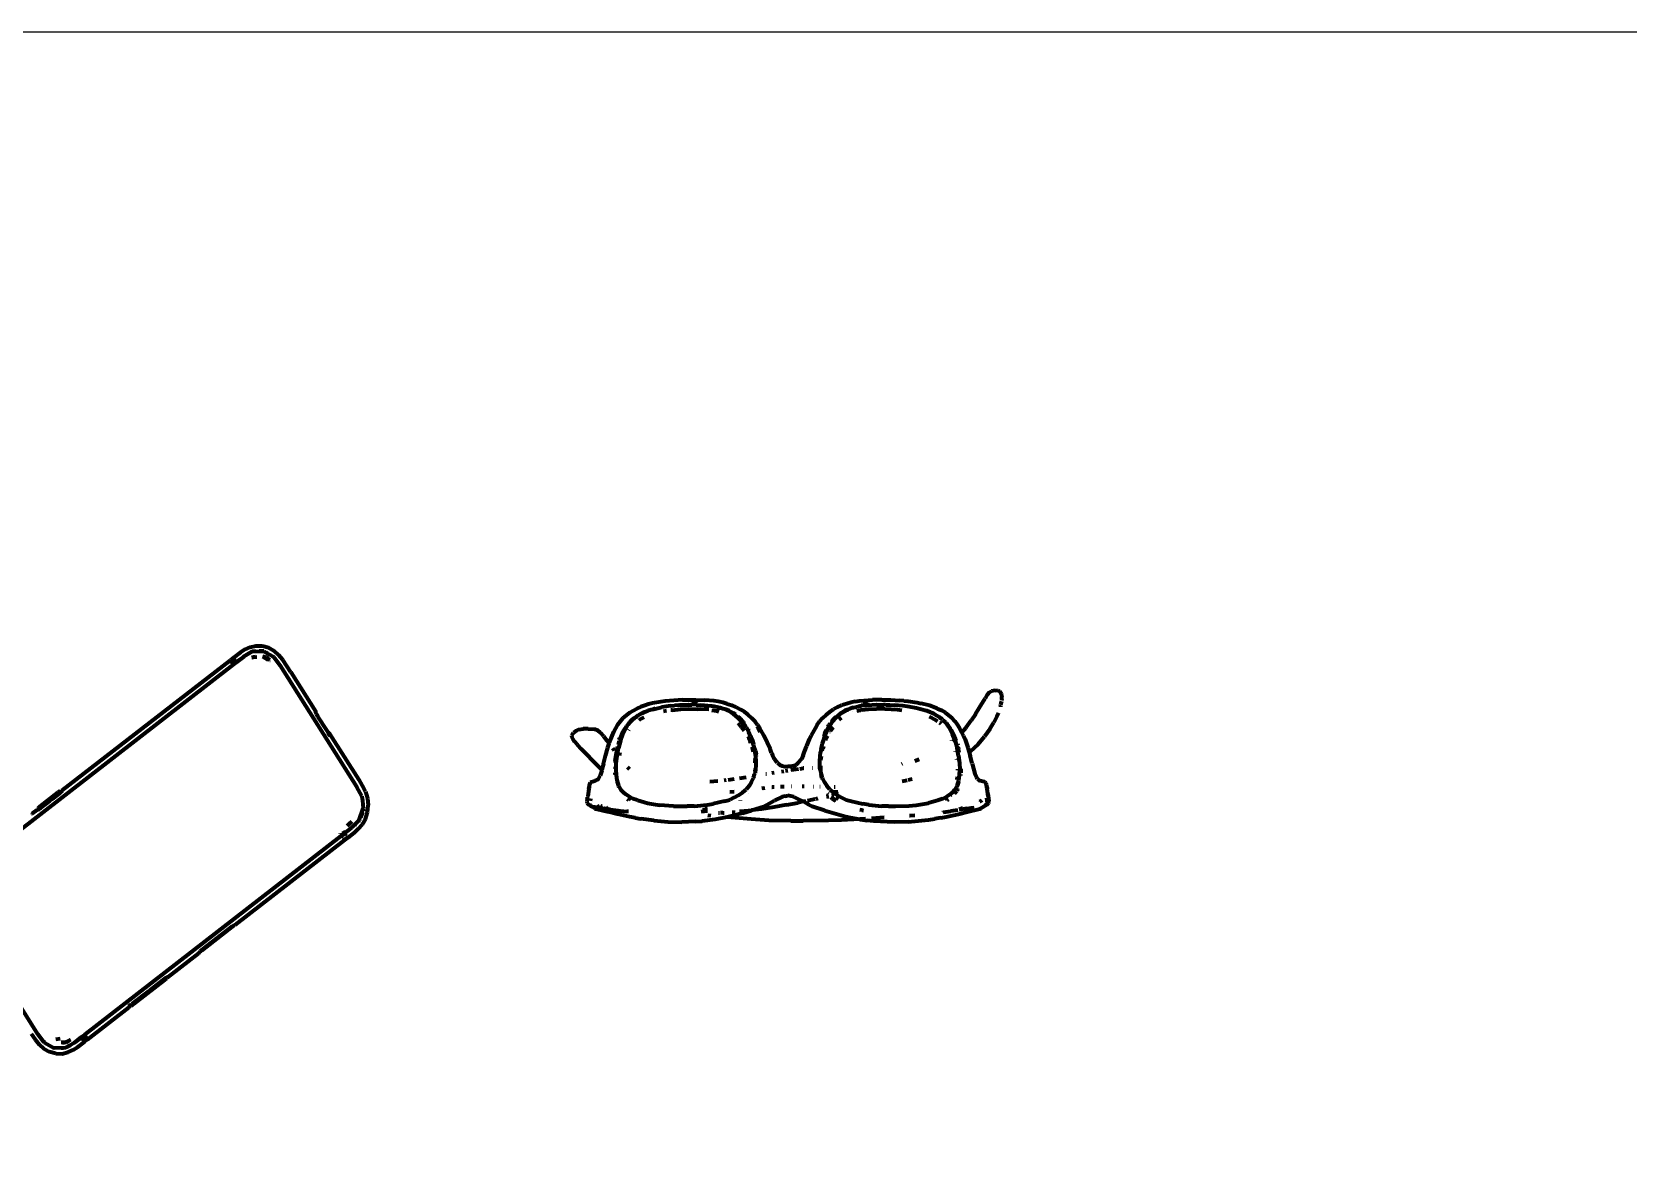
# Model space of a CAD drawing. Header units: millimetres. Extents: x 4307 to 31003, y 2809 to 20009.
# Drawn here: x 11672 to 12190, y 13356 to 13720 of the extents above; entities that cross this region are included whole.
import ezdxf

# ---------------------------------------------------------------- set-up
doc = ezdxf.new("R2010")
doc.units = ezdxf.units.MM
doc.layers.add('ProfileEdges', color=7, linetype='Continuous')

msp = doc.modelspace()

# ---------------------------------------------------------------- linework, layer by layer
for p, q in [((11738.11, 13515.91), (11737.72, 13516.52)), ((11881.86, 13501.53), (11883.02, 13501.65)), ((11677.48, 13471.21), (11681.18, 13474.08)), ((11681.37, 13473.71), (11681.14, 13473.4)), ((11673.75, 13468.32), (11674.72, 13469.07)), ((11674.24, 13468.12), (11674.37, 13468.17)), ((11673.96, 13467.98), (11673.91, 13467.98)), ((11674.04, 13468.04), (11673.96, 13467.98)), ((11772.83, 13458.85), (11772.45, 13459.46)), ((11773.31, 13458.09), (11773.27, 13458.15)), ((11773.77, 13459.57), (11774.05, 13459.12)), ((11710, 13409.1), (11714.64, 13412.69)), ((11715.43, 13413.31), (11715.61, 13413.44)), ((11706.3, 13406.24), (11703.79, 13404.29)), ((11703.63, 13404.43), (11703.67, 13404.48)), ((11703.68, 13404.52), (11703.86, 13404.72)), ((11679.7, 13393.75), (11680.13, 13393.8))]:
    msp.add_line(p, q)
msp.add_lwpolyline([(10872.86, 13720.27), (13396.13, 13720.27), (13396.13, 12475.61), (10872.86, 12475.61)], close=True)
at = {"layer": 'ProfileEdges', "lineweight": 211}
for p, q in [((11740.97, 13519.91), (11742.63, 13520.71)), ((11742.63, 13520.71), (11744.52, 13521.18)), ((11744.52, 13521.18), (11746.59, 13521.15)), ((11746.59, 13521.15), (11748.62, 13520.61)), ((11748.62, 13520.61), (11750.44, 13519.55)), ((11737.25, 13515.05), (11653.81, 13450.42)), ((11681.61, 13474.18), (11736.31, 13516.55)), ((11736.34, 13516.49), (11736.31, 13516.55)), ((11737.24, 13517.27), (11736.34, 13516.49)), ((11737.17, 13515.18), (11736.34, 13516.49)), ((11737.17, 13515.18), (11737.75, 13515.62)), ((11737.17, 13515.18), (11737.25, 13515.05)), ((11739.55, 13519.02), (11737.24, 13517.27)), ((11737.24, 13517.27), (11737.72, 13516.52)), ((11738.19, 13515.77), (11737.25, 13515.05)), ((11737.75, 13515.62), (11738.11, 13515.91)), ((11738.19, 13515.77), (11738.11, 13515.91)), ((11738.17, 13515.94), (11739.82, 13517.2)), ((11738.19, 13515.77), (11740.71, 13517.72)), ((11740.97, 13519.91), (11739.55, 13519.02)), ((11740.39, 13517.65), (11740.61, 13517.81)), ((11740.61, 13517.81), (11743.37, 13519.42)), ((11743.45, 13519.29), (11740.71, 13517.72)), ((11743.23, 13517.35), (11743.6, 13517.52)), ((11743.24, 13517.5), (11743.6, 13517.52)), ((11743.37, 13519.42), (11744.5, 13519.46)), ((11743.45, 13519.29), (11747.11, 13519.37)), ((11743.6, 13517.52), (11743.84, 13517.63)), ((11743.6, 13517.52), (11744.84, 13517.58)), ((11743.84, 13517.63), (11744.37, 13517.73)), ((11745.65, 13519.51), (11747.04, 13519.57)), ((11747.93, 13517.32), (11746.8, 13517.71)), ((11746.8, 13517.71), (11748.55, 13516.62)), ((11747.04, 13519.57), (11747.09, 13519.53)), ((11747.11, 13519.37), (11749.11, 13518.21)), ((11747.74, 13519.13), (11748.25, 13518.82)), ((11749.1, 13516.52), (11747.93, 13517.32)), ((11749.1, 13516.52), (11749.14, 13516.49)), ((11750.27, 13517.55), (11749.11, 13518.21)), ((11749.29, 13518.17), (11750.27, 13517.55)), ((11750.27, 13517.55), (11750.32, 13517.5)), ((11750.32, 13517.5), (11752.34, 13514.85)), ((11752.01, 13518.16), (11750.44, 13519.55)), ((11753.3, 13516.56), (11752.01, 13518.16)), ((11752.34, 13514.85), (11777.33, 13475.36)), ((11755.9, 13512.59), (11753.3, 13516.56)), ((11755.9, 13512.59), (11763.98, 13499.79)), ((11981.81, 13505.21), (11981.08, 13504.08)), ((11982.46, 13506), (11981.81, 13505.21)), ((11982.46, 13506), (11983.21, 13506.5)), ((11984.34, 13506.71), (11983.21, 13506.5)), ((11984.34, 13506.71), (11985.25, 13506.72)), ((11985.25, 13506.72), (11985.81, 13506.5)), ((11985.81, 13506.5), (11986.12, 13506.05)), ((11986.12, 13506.05), (11986.34, 13505.42)), ((11986.34, 13505.42), (11986.51, 13504.59)), ((11986.52, 13503.88), (11986.51, 13504.59)), ((11763.79, 13499.64), (11763.88, 13499.71)), ((11763.91, 13499.44), (11763.94, 13499.61)), ((11763.97, 13499.75), (11763.98, 13499.79)), ((11764.05, 13499.44), (11763.97, 13499.75)), ((11764.16, 13499), (11764.05, 13499.44)), ((11864.72, 13498.69), (11865.84, 13499.52)), ((11865.84, 13499.52), (11868.23, 13500.87)), ((11869.47, 13501.4), (11868.23, 13500.87)), ((11870.01, 13499.35), (11868.78, 13498.74)), ((11870.42, 13499.62), (11869.36, 13499.11)), ((11870.68, 13501.84), (11869.47, 13501.4)), ((11871.62, 13500.02), (11870.01, 13499.35)), ((11870.42, 13499.62), (11870.01, 13499.35)), ((11870.55, 13499.65), (11870.42, 13499.62)), ((11870.55, 13499.65), (11871.63, 13500.09)), ((11871.95, 13502.22), (11870.68, 13501.84)), ((11872.68, 13500.41), (11871.62, 13500.02)), ((11873.23, 13502.53), (11871.95, 13502.22)), ((11873.23, 13500.55), (11872.68, 13500.41)), ((11875.94, 13503.02), (11873.23, 13502.53)), ((11873.23, 13500.55), (11876.21, 13501.27)), ((11873.9, 13500.79), (11873.23, 13500.55)), ((11873.96, 13500.81), (11873.9, 13500.79)), ((11877.33, 13503.21), (11875.94, 13503.02)), ((11879, 13501.69), (11876.21, 13501.27)), ((11877.78, 13500.03), (11876.74, 13499.86)), ((11880.13, 13503.47), (11877.33, 13503.21)), ((11879, 13501.69), (11880.37, 13501.83)), ((11879.57, 13500.32), (11879.12, 13500.25)), ((11879.57, 13500.32), (11882.24, 13500.56)), ((11882.93, 13503.61), (11880.13, 13503.47)), ((11881.75, 13501.92), (11880.37, 13501.83)), ((11881.75, 13501.92), (11885.92, 13502.06)), ((11881.98, 13501.97), (11884.74, 13502.07)), ((11882.24, 13500.56), (11884.94, 13500.67)), ((11882.93, 13503.61), (11885.81, 13503.68)), ((11884.74, 13502.07), (11885.92, 13502.06)), ((11884.94, 13500.67), (11887.67, 13500.66)), ((11885.81, 13503.68), (11887.28, 13503.67)), ((11885.92, 13502.06), (11886.06, 13502.1)), ((11885.99, 13502.85), (11885.98, 13502.92)), ((11885.98, 13502.92), (11886.26, 13502.92)), ((11886.08, 13502.42), (11886, 13502.8)), ((11887.39, 13502.01), (11886.06, 13502.1)), ((11887.54, 13502.41), (11886.08, 13502.42)), ((11887.28, 13503.67), (11890.2, 13503.57)), ((11887.39, 13502.01), (11888.9, 13501.95)), ((11887.52, 13502.52), (11887.54, 13502.41)), ((11891.44, 13500.45), (11887.67, 13500.66)), ((11892.3, 13501.62), (11888.9, 13501.95)), ((11893.1, 13503.29), (11890.2, 13503.57)), ((11894.13, 13501.29), (11892.3, 13501.62)), ((11892.46, 13500.31), (11894.09, 13500.05)), ((11892.67, 13501.68), (11895.15, 13501.13)), ((11894.49, 13503.07), (11893.1, 13503.29)), ((11894.09, 13500.05), (11894.71, 13499.89)), ((11894.13, 13501.29), (11896, 13500.82)), ((11895.97, 13502.77), (11894.49, 13503.07)), ((11895.42, 13501.09), (11895.15, 13501.16)), ((11895.15, 13501.13), (11896, 13500.82)), ((11895.42, 13501.09), (11896.74, 13500.64)), ((11897.37, 13502.39), (11895.97, 13502.77)), ((11896, 13500.82), (11896.44, 13500.68)), ((11896.44, 13500.68), (11897.72, 13500.12)), ((11898.05, 13500.07), (11896.74, 13500.64)), ((11897.37, 13502.39), (11898.87, 13501.9)), ((11897.81, 13500.09), (11897.72, 13500.12)), ((11898.09, 13499.91), (11897.81, 13500.09)), ((11898.05, 13500.07), (11899.32, 13499.38)), ((11899.47, 13499.03), (11898.09, 13499.91)), ((11898.96, 13499.43), (11898.09, 13499.91)), ((11898.87, 13501.9), (11900.24, 13501.3)), ((11898.96, 13499.43), (11900.13, 13498.63)), ((11900.12, 13498.84), (11899.32, 13499.38)), ((11900.33, 13501.26), (11900.24, 13501.3)), ((11900.33, 13501.26), (11901.72, 13500.54)), ((11903.05, 13499.69), (11901.72, 13500.54)), ((11904.25, 13498.78), (11903.05, 13499.69)), ((11929.51, 13498.78), (11930.69, 13499.74)), ((11930.69, 13499.74), (11931.94, 13500.59)), ((11933.27, 13501.31), (11931.94, 13500.59)), ((11933.27, 13501.31), (11934.64, 13501.9)), ((11934.73, 13499.43), (11933.62, 13498.63)), ((11935.34, 13499.94), (11934.05, 13499.1)), ((11934.36, 13499.38), (11934.05, 13499.1)), ((11935.34, 13499.94), (11934.36, 13499.38)), ((11936.09, 13502.39), (11934.64, 13501.9)), ((11934.73, 13499.43), (11935.92, 13500.12)), ((11935.67, 13500.15), (11935.34, 13499.94)), ((11936.63, 13500.55), (11935.67, 13500.15)), ((11935.7, 13500.13), (11936.63, 13500.55)), ((11937.16, 13500.68), (11935.92, 13500.12)), ((11937.56, 13502.74), (11936.09, 13502.39)), ((11936.63, 13500.55), (11936.85, 13500.64)), ((11937.36, 13500.8), (11936.85, 13500.64)), ((11937.16, 13500.68), (11937.36, 13500.8)), ((11937.36, 13500.8), (11937.44, 13500.83)), ((11937.42, 13500.88), (11938.4, 13501.13)), ((11937.42, 13500.88), (11937.44, 13500.83)), ((11938.4, 13501.13), (11937.44, 13500.83)), ((11938.9, 13503.07), (11937.56, 13502.74)), ((11938.18, 13499.7), (11938.15, 13499.69)), ((11938.4, 13501.13), (11939.9, 13501.47)), ((11938.9, 13503.07), (11940.27, 13503.29)), ((11939.54, 13500.06), (11940.69, 13500.28)), ((11939.9, 13501.47), (11940.84, 13501.68)), ((11941.05, 13501.66), (11939.9, 13501.47)), ((11940.27, 13503.29), (11941.71, 13503.46)), ((11941.01, 13500.31), (11940.69, 13500.28)), ((11942.81, 13501.85), (11941.05, 13501.66)), ((11943.19, 13500.55), (11941.15, 13500.33)), ((11941.5, 13502.2), (11941.53, 13502.46)), ((11942.93, 13502.32), (11941.5, 13502.2)), ((11941.71, 13503.46), (11944.61, 13503.64)), ((11945.92, 13502.06), (11942.81, 13501.85)), ((11942.97, 13502.63), (11942.93, 13502.32)), ((11948.62, 13500.67), (11943.19, 13500.55)), ((11947.56, 13503.68), (11944.61, 13503.64)), ((11945.97, 13502.05), (11945.92, 13502.06)), ((11945.97, 13502.05), (11948.27, 13502.05)), ((11947.56, 13503.68), (11950.48, 13503.62)), ((11948.75, 13502.07), (11948.27, 13502.05)), ((11948.62, 13500.67), (11952.7, 13500.46)), ((11948.75, 13502.07), (11948.85, 13502.06)), ((11948.85, 13502.06), (11948.93, 13502.05)), ((11948.93, 13502.05), (11951.66, 13501.94)), ((11948.93, 13502.05), (11950.23, 13502.05)), ((11950.48, 13503.62), (11953.33, 13503.47)), ((11954.45, 13501.7), (11951.66, 13501.94)), ((11952.7, 13500.46), (11954.07, 13500.3)), ((11954.74, 13503.32), (11953.33, 13503.47)), ((11955.86, 13501.52), (11954.45, 13501.7)), ((11954.74, 13503.32), (11956.19, 13503.21)), ((11958.8, 13500.97), (11955.86, 13501.52)), ((11956.19, 13503.21), (11959.02, 13502.8)), ((11962.04, 13500.05), (11958.8, 13500.97)), ((11959.02, 13502.8), (11960.38, 13502.49)), ((11963.05, 13501.84), (11960.38, 13502.49)), ((11963.74, 13499.4), (11962.04, 13500.05)), ((11963.3, 13499.65), (11962.18, 13500.09)), ((11965.6, 13500.87), (11963.05, 13501.84)), ((11963.74, 13499.4), (11963.3, 13499.65)), ((11963.74, 13499.4), (11964.87, 13498.85)), ((11964.37, 13499.15), (11963.74, 13499.4)), ((11965.6, 13500.87), (11966.83, 13500.25)), ((11968.1, 13499.52), (11966.83, 13500.25)), ((11968.1, 13499.52), (11969.26, 13498.69)), ((11978.02, 13499.03), (11979.21, 13500.96)), ((11979.21, 13500.96), (11981.08, 13504.08)), ((11985.42, 13499.43), (11984.93, 13498.22)), ((11986.09, 13501.61), (11986.06, 13501.39)), ((11986.09, 13501.61), (11986.17, 13501.87)), ((11986.39, 13503.07), (11986.15, 13501.99)), ((11986.15, 13501.99), (11986.17, 13501.87)), ((11986.32, 13502.52), (11986.39, 13503.07)), ((11986.52, 13503.88), (11986.45, 13503.4)), ((11763.56, 13498.88), (11763.55, 13498.86)), ((11764.16, 13499), (11764.2, 13498.94)), ((11764.2, 13498.94), (11764.54, 13498.23)), ((11764.54, 13498.23), (11764.58, 13498.22)), ((11764.58, 13498.22), (11767.4, 13493.75)), ((11849.36, 13494.04), (11848.44, 13493.58)), ((11849.36, 13494.04), (11850.66, 13494.21)), ((11852.35, 13494.27), (11850.66, 13494.21)), ((11852.35, 13494.27), (11854.3, 13494.12)), ((11855.48, 13493.66), (11854.3, 13494.12)), ((11860.68, 13493.22), (11862.01, 13495.61)), ((11862.01, 13495.61), (11862.81, 13496.72)), ((11862.81, 13496.72), (11863.7, 13497.76)), ((11863.63, 13492.52), (11864.64, 13494.58)), ((11863.7, 13497.76), (11864.72, 13498.69)), ((11863.74, 13493.32), (11864.29, 13494.34)), ((11864.29, 13494.34), (11863.89, 13493.84)), ((11864.29, 13494.34), (11864.73, 13495.06)), ((11864.64, 13494.58), (11865.23, 13495.52)), ((11864.73, 13495.06), (11864.76, 13495.08)), ((11865.65, 13496.29), (11864.86, 13495.24)), ((11865.92, 13496.39), (11865.23, 13495.52)), ((11865.89, 13496.52), (11866.47, 13497.1)), ((11866.47, 13497.1), (11865.89, 13496.55)), ((11866.7, 13497.19), (11865.92, 13496.39)), ((11866.47, 13497.1), (11867.36, 13497.84)), ((11866.99, 13497.59), (11866.47, 13497.1)), ((11868.45, 13498.53), (11866.7, 13497.19)), ((11866.99, 13497.59), (11867.36, 13497.84)), ((11867.36, 13497.84), (11868.42, 13498.56)), ((11867.36, 13497.84), (11868.45, 13498.53)), ((11868.45, 13498.53), (11868.42, 13498.56)), ((11868.45, 13498.53), (11868.78, 13498.74)), ((11868.78, 13498.74), (11869.36, 13499.11)), ((11868.8, 13497.08), (11868.92, 13497.17)), ((11870.4, 13497.95), (11868.92, 13497.17)), ((11901.01, 13497.74), (11899.47, 13499.03)), ((11901.2, 13497.71), (11900.13, 13498.63)), ((11901.68, 13497.58), (11900.99, 13498.17)), ((11902.44, 13496.25), (11901.01, 13497.74)), ((11901.58, 13495.49), (11901.11, 13496.1)), ((11902.16, 13496.68), (11901.2, 13497.71)), ((11902.1, 13494.76), (11901.58, 13495.49)), ((11902.66, 13496.54), (11901.68, 13497.58)), ((11902.16, 13494.68), (11902.13, 13494.72)), ((11902.16, 13496.68), (11902.44, 13496.25)), ((11903, 13493.54), (11902.16, 13494.68)), ((11903.38, 13494.96), (11902.44, 13496.25)), ((11902.44, 13496.25), (11903.01, 13495.55)), ((11902.66, 13496.54), (11902.98, 13496.12)), ((11903.01, 13495.55), (11903.38, 13494.96)), ((11903.59, 13494.69), (11903.38, 13494.96)), ((11903.59, 13494.69), (11903.76, 13494.36)), ((11903.76, 13494.36), (11904.41, 13493.1)), ((11903.76, 13494.36), (11904.34, 13493.42)), ((11905.39, 13497.72), (11904.25, 13498.78)), ((11906.46, 13496.58), (11905.39, 13497.72)), ((11907.28, 13495.51), (11906.46, 13496.58)), ((11907.28, 13495.51), (11908.05, 13494.38)), ((11907.39, 13494.5), (11907.39, 13494.75)), ((11907.39, 13494.75), (11908.11, 13493.7)), ((11908.15, 13493.13), (11907.39, 13494.5)), ((11909.33, 13492.09), (11908.05, 13494.38)), ((11925.93, 13494.38), (11924.73, 13492.09)), ((11926.65, 13495.51), (11925.93, 13494.38)), ((11926.65, 13495.51), (11927.42, 13496.58)), ((11928.39, 13497.68), (11927.42, 13496.58)), ((11929.51, 13498.78), (11928.39, 13497.68)), ((11930.2, 13494.36), (11929.6, 13493.1)), ((11930.22, 13494.75), (11929.61, 13493.65)), ((11930.12, 13494.96), (11930.38, 13495.4)), ((11930.2, 13494.36), (11930.9, 13495.55)), ((11930.41, 13495.03), (11930.22, 13494.75)), ((11930.7, 13495.85), (11930.38, 13495.4)), ((11931.7, 13494.68), (11930.8, 13493.46)), ((11930.9, 13495.55), (11931.71, 13496.68)), ((11932.12, 13497.58), (11931.25, 13496.61)), ((11932.58, 13497.8), (11931.4, 13496.43)), ((11931.7, 13494.68), (11931.79, 13494.8)), ((11931.71, 13496.68), (11932.61, 13497.71)), ((11932.12, 13497.58), (11932.68, 13498.08)), ((11934.05, 13499.1), (11932.58, 13497.8)), ((11933.62, 13498.63), (11932.61, 13497.71)), ((11934.05, 13499.1), (11933.63, 13498.86)), ((11933.71, 13497.3), (11934.49, 13497.89)), ((11934.34, 13497.84), (11933.71, 13497.3)), ((11962.96, 13498.22), (11965.02, 13497.17)), ((11964.5, 13499.12), (11964.37, 13499.15)), ((11964.5, 13499.12), (11964.87, 13498.85)), ((11964.87, 13498.85), (11966.21, 13498.1)), ((11965.02, 13497.17), (11965.62, 13496.74)), ((11966.21, 13498.1), (11966.39, 13497.92)), ((11967.3, 13497.19), (11966.39, 13497.92)), ((11966.39, 13497.92), (11966.59, 13497.84)), ((11966.45, 13496.14), (11966.49, 13496.15)), ((11966.81, 13495.81), (11966.45, 13496.14)), ((11966.85, 13495.85), (11966.49, 13496.15)), ((11966.76, 13497.7), (11966.59, 13497.84)), ((11966.85, 13497.64), (11966.76, 13497.7)), ((11967.3, 13497.19), (11966.85, 13497.64)), ((11967.3, 13497.19), (11968.12, 13496.39)), ((11967.3, 13497.19), (11968.13, 13496.49)), ((11968.12, 13496.39), (11969.46, 13494.58)), ((11968.37, 13496.19), (11968.53, 13496.07)), ((11968.53, 13496.07), (11968.93, 13495.53)), ((11968.93, 13495.53), (11969.19, 13495.23)), ((11969.16, 13495.22), (11969.47, 13494.81)), ((11969.47, 13494.81), (11969.19, 13495.23)), ((11969.26, 13498.69), (11970.33, 13497.76)), ((11969.46, 13494.58), (11970.51, 13492.52)), ((11969.47, 13494.81), (11969.81, 13494.34)), ((11969.81, 13494.34), (11970.03, 13493.92)), ((11970.33, 13497.76), (11971.26, 13496.72)), ((11971.26, 13496.72), (11972.09, 13495.61)), ((11972.09, 13495.61), (11972.83, 13494.43)), ((11973.54, 13493.05), (11972.83, 13494.43)), ((11973.54, 13493.05), (11974.94, 13494.69)), ((11974.94, 13494.69), (11976.6, 13496.9)), ((11978.02, 13499.03), (11976.6, 13496.9)), ((11982.64, 13494.09), (11980.93, 13491.72)), ((11982.64, 13494.09), (11983.96, 13496.29)), ((11984.93, 13498.22), (11983.96, 13496.29)), ((11767.4, 13493.75), (11767.63, 13493.44)), ((11768.1, 13492.66), (11767.62, 13492.48)), ((11767.63, 13493.44), (11767.89, 13493.11)), ((11768.27, 13492.78), (11767.89, 13493.11)), ((11767.92, 13492.11), (11768.5, 13492.59)), ((11768.1, 13492.66), (11768.5, 13492.59)), ((11768.5, 13492.59), (11768.27, 13492.78)), ((11768.54, 13492.59), (11768.5, 13492.59)), ((11778, 13477.66), (11768.54, 13492.59)), ((11847.03, 13492.12), (11847.57, 13492.89)), ((11847.09, 13491.41), (11847.03, 13492.12)), ((11847.36, 13490.94), (11847.09, 13491.41)), ((11847.9, 13490.13), (11847.36, 13490.94)), ((11848.44, 13493.58), (11847.57, 13492.89)), ((11848.82, 13489.05), (11847.9, 13490.13)), ((11848.82, 13489.05), (11850.07, 13487.71)), ((11856.38, 13492.91), (11855.48, 13493.66)), ((11857.36, 13491.84), (11856.38, 13492.91)), ((11857.36, 13491.84), (11858.43, 13490.49)), ((11858.43, 13490.49), (11859.13, 13489.56)), ((11858.69, 13488.2), (11859.11, 13489.49)), ((11859.11, 13489.49), (11859.13, 13489.56)), ((11859.13, 13489.56), (11860.1, 13492)), ((11860.1, 13492), (11860.68, 13493.22)), ((11862.15, 13489.16), (11862.54, 13490.35)), ((11862.8, 13490.29), (11862.15, 13487.91)), ((11862.41, 13490.66), (11862.6, 13491.22)), ((11863.89, 13493.84), (11862.6, 13491.22)), ((11862.8, 13491.15), (11863.74, 13493.32)), ((11862.8, 13490.29), (11863.63, 13492.52)), ((11865.58, 13493.94), (11865.46, 13493.74)), ((11904.13, 13491.86), (11904.49, 13491.19)), ((11904.97, 13491.8), (11904.41, 13493.1)), ((11904.46, 13493.88), (11904.43, 13493.93)), ((11904.54, 13493.73), (11904.49, 13493.83)), ((11904.49, 13491.19), (11904.89, 13490.26)), ((11904.85, 13490.72), (11904.49, 13491.19)), ((11904.81, 13490.55), (11904.89, 13490.26)), ((11905.1, 13489.71), (11904.89, 13490.26)), ((11904.89, 13490.26), (11905.12, 13489.69)), ((11904.97, 13491.8), (11905.86, 13489.12)), ((11905.08, 13492.64), (11905.1, 13492.59)), ((11905.71, 13490.3), (11905.41, 13491.1)), ((11906.07, 13489.12), (11905.71, 13490.3)), ((11905.86, 13489.12), (11906.15, 13488.05)), ((11908.15, 13493.24), (11908.15, 13493.13)), ((11910.41, 13489.79), (11909.33, 13492.09)), ((11911.34, 13487.69), (11910.41, 13489.79)), ((11923.28, 13488.73), (11923.71, 13489.79)), ((11923.71, 13489.79), (11924.13, 13490.9)), ((11924.73, 13492.09), (11924.13, 13490.9)), ((11928.16, 13488.64), (11928.33, 13489.42)), ((11928.33, 13489.42), (11928.64, 13490.47)), ((11928.64, 13490.47), (11929.09, 13491.8)), ((11928.78, 13491.86), (11929.22, 13492.87)), ((11929.06, 13492.92), (11928.95, 13492.65)), ((11929.06, 13492.92), (11929.53, 13493.9)), ((11929.09, 13491.8), (11929.6, 13493.1)), ((11929.17, 13490.72), (11929.89, 13491.94)), ((11929.17, 13490.72), (11929.86, 13491.94)), ((11929.26, 13490.55), (11929.24, 13490.5)), ((11929.31, 13490.51), (11929.69, 13491.46)), ((11929.93, 13491.94), (11929.69, 13491.46)), ((11930.75, 13493.37), (11930.8, 13493.37)), ((11930.8, 13493.37), (11930.8, 13493.46)), ((11970.08, 13493.89), (11970.03, 13493.92)), ((11970.08, 13493.89), (11970.82, 13492.54)), ((11970.33, 13490.3), (11970.26, 13490.47)), ((11971.23, 13490.69), (11970.51, 13492.52)), ((11970.67, 13490.2), (11970.94, 13490.41)), ((11970.81, 13492.43), (11970.9, 13492.24)), ((11971.51, 13490.97), (11970.82, 13492.54)), ((11970.9, 13492.24), (11971.44, 13490.9)), ((11970.94, 13490.41), (11971.23, 13490.69)), ((11971.23, 13490.69), (11971.44, 13490.9)), ((11971.39, 13490.29), (11971.23, 13490.69)), ((11971.39, 13490.29), (11972.06, 13487.91)), ((11971.44, 13490.9), (11971.51, 13490.97)), ((11971.44, 13490.9), (11971.65, 13490.36)), ((11971.51, 13490.97), (11971.64, 13491.09)), ((11971.58, 13490.82), (11971.51, 13490.97)), ((11972.14, 13489.37), (11972.28, 13488.96)), ((11974.08, 13492), (11973.54, 13493.05)), ((11974.62, 13490.76), (11974.08, 13492)), ((11974.62, 13490.76), (11975.54, 13488.2)), ((11978.8, 13489.3), (11976.26, 13486.93)), ((11978.8, 13489.3), (11980.93, 13491.72)), ((11850.07, 13487.71), (11855.61, 13482.13)), ((11857.31, 13482.88), (11857.97, 13485.52)), ((11857.97, 13485.52), (11858.69, 13488.2)), ((11860.89, 13487.2), (11860.29, 13488.01)), ((11861.14, 13483.87), (11861.12, 13483.27)), ((11861.14, 13483.87), (11861.48, 13486.34)), ((11861.4, 13487.36), (11861.38, 13487.25)), ((11861.5, 13486.39), (11861.45, 13486.46)), ((11861.47, 13483.08), (11861.71, 13485.44)), ((11861.48, 13486.34), (11861.5, 13486.39)), ((11861.55, 13486.32), (11861.48, 13486.34)), ((11861.5, 13486.39), (11861.96, 13488.46)), ((11861.71, 13485.44), (11862.15, 13487.91)), ((11862.15, 13485.52), (11861.91, 13485.84)), ((11862.55, 13485.67), (11862.53, 13485.57)), ((11862.55, 13485.67), (11862.74, 13486.51)), ((11905.55, 13488.36), (11905.68, 13487.97)), ((11906, 13486.72), (11905.68, 13487.97)), ((11906.15, 13488.05), (11906.65, 13485.28)), ((11906.36, 13484.7), (11906.48, 13483.99)), ((11906.58, 13487.07), (11906.42, 13487.73)), ((11906.54, 13483.24), (11906.48, 13483.99)), ((11906.58, 13487.07), (11906.81, 13486.04)), ((11906.65, 13485.28), (11906.76, 13483.86)), ((11906.76, 13483.86), (11906.76, 13482.42)), ((11906.85, 13485.81), (11906.81, 13486.04)), ((11906.92, 13485.33), (11906.9, 13485.47)), ((11911.81, 13486.41), (11911.34, 13487.69)), ((11911.81, 13486.41), (11911.88, 13486.25)), ((11911.88, 13486.25), (11912.1, 13485.65)), ((11912.53, 13484.75), (11912.1, 13485.65)), ((11912.53, 13484.75), (11912.69, 13484.44)), ((11912.85, 13484.24), (11912.69, 13484.44)), ((11913.32, 13483.51), (11912.85, 13484.24)), ((11913.74, 13483.15), (11912.85, 13484.24)), ((11921.51, 13484.44), (11920.48, 13483.15)), ((11922.04, 13485.67), (11921.51, 13484.44)), ((11922.04, 13485.67), (11923.18, 13488.49)), ((11923.18, 13488.49), (11923.28, 13488.73)), ((11927.44, 13483.86), (11927.73, 13486.68)), ((11927.46, 13482.42), (11927.44, 13483.86)), ((11927.92, 13485.32), (11927.72, 13484.07)), ((11927.93, 13487.76), (11927.73, 13486.68)), ((11927.93, 13487.76), (11928.16, 13488.64)), ((11928.24, 13487.09), (11928.44, 13487.97)), ((11928.64, 13488.59), (11928.44, 13487.97)), ((11959.72, 13484.23), (11958.28, 13483.79)), ((11971.4, 13486.84), (11971.42, 13486.78)), ((11971.84, 13484.43), (11971.86, 13484.27)), ((11972.52, 13485.44), (11972.06, 13487.91)), ((11972.59, 13484.29), (11972.06, 13483.96)), ((11972.27, 13488.25), (11972.43, 13487.66)), ((11972.7, 13486.52), (11972.43, 13487.66)), ((11972.52, 13485.44), (11972.78, 13483.08)), ((11975.54, 13488.2), (11975.95, 13486.7)), ((11975.95, 13486.7), (11975.54, 13486.39)), ((11976.26, 13486.93), (11975.95, 13486.7)), ((11975.95, 13486.7), (11976.28, 13485.52)), ((11976.91, 13482.94), (11976.28, 13485.52)), ((11856.82, 13480.95), (11855.61, 13482.13)), ((11855.68, 13478.01), (11856.25, 13479.11)), ((11856.76, 13480.72), (11856.25, 13479.11)), ((11856.82, 13480.95), (11856.76, 13480.72)), ((11857.31, 13482.88), (11856.82, 13480.95)), ((11856.95, 13480.83), (11856.86, 13480.91)), ((11861.06, 13481.51), (11861.05, 13481.25)), ((11861.08, 13481.91), (11861.06, 13481.51)), ((11861.09, 13479.57), (11861.07, 13479.99)), ((11861.09, 13479.57), (11861.11, 13479.32)), ((11861.4, 13481.04), (11861.47, 13483.08)), ((11861.49, 13479.23), (11861.4, 13481.04)), ((11861.72, 13477.53), (11861.49, 13479.23)), ((11865.14, 13481.85), (11865.71, 13481.2)), ((11906.14, 13478.85), (11905.64, 13478.76)), ((11905.97, 13478.32), (11906.14, 13478.85)), ((11906.14, 13478.85), (11906.34, 13479.54)), ((11906.34, 13479.54), (11906.42, 13479.71)), ((11906.46, 13479.8), (11906.42, 13479.71)), ((11906.51, 13480.44), (11906.46, 13479.8)), ((11906.51, 13480.44), (11906.59, 13481.21)), ((11906.62, 13480.97), (11906.51, 13480.44)), ((11906.59, 13481.21), (11906.59, 13481.35)), ((11906.76, 13482.42), (11906.62, 13480.97)), ((11910.15, 13479.54), (11909.92, 13479.5)), ((11912.64, 13479.98), (11911.88, 13479.85)), ((11913.74, 13483.15), (11914.46, 13482.6)), ((11914.46, 13482.6), (11915.29, 13482.2)), ((11915.09, 13480.39), (11915.79, 13480.51)), ((11915.29, 13482.2), (11916.18, 13482.03)), ((11916.18, 13482.03), (11917.11, 13481.97)), ((11916.33, 13480.6), (11917.12, 13480.73)), ((11918.04, 13482.03), (11917.11, 13481.97)), ((11918.97, 13482.2), (11918.04, 13482.03)), ((11918.07, 13480.88), (11920.54, 13481.23)), ((11918.97, 13482.2), (11919.81, 13482.59)), ((11920.48, 13483.15), (11919.81, 13482.59)), ((11920.99, 13481.29), (11922.13, 13481.45)), ((11922.32, 13481.46), (11922.13, 13481.45)), ((11925.13, 13481.62), (11925.25, 13481.62)), ((11927.54, 13481.65), (11927.46, 13482.42)), ((11927.48, 13481.64), (11927.54, 13481.65)), ((11927.61, 13480.97), (11927.54, 13481.65)), ((11927.54, 13481.65), (11927.63, 13481.65)), ((11927.61, 13480.97), (11927.71, 13480.5)), ((11927.63, 13481.82), (11927.63, 13481.65)), ((11927.63, 13481.65), (11927.63, 13481.21)), ((11927.63, 13481.65), (11928.33, 13481.65)), ((11927.63, 13481.21), (11927.71, 13480.5)), ((11927.71, 13480.5), (11927.72, 13480.36)), ((11927.72, 13480.36), (11927.9, 13479.54)), ((11927.84, 13479.48), (11928.06, 13478.39)), ((11927.9, 13479.54), (11928.28, 13478.32)), ((11954.08, 13482.92), (11954.34, 13482.95)), ((11972.03, 13477.67), (11972.13, 13478.69)), ((11972.15, 13481.1), (11972.15, 13480.81)), ((11972.54, 13477.53), (11972.77, 13479.23)), ((11972.77, 13479.23), (11972.86, 13481.04)), ((11972.78, 13483.08), (11972.86, 13481.04)), ((11973.16, 13479.44), (11973.14, 13479.09)), ((11973.22, 13480.73), (11973.19, 13480)), ((11973.2, 13481.24), (11973.22, 13480.73)), ((11976.91, 13482.94), (11977.82, 13479.77)), ((11978.26, 13478.56), (11977.82, 13479.77)), ((11978.59, 13478.01), (11978.26, 13478.56)), ((11674.48, 13469.03), (11680.42, 13473.65)), ((11680.97, 13474.04), (11680.42, 13473.65)), ((11680.82, 13473.24), (11681.35, 13473.82)), ((11680.97, 13474.04), (11681.18, 13474.08)), ((11681.35, 13473.82), (11681.18, 13474.08)), ((11681.35, 13473.82), (11681.47, 13473.95)), ((11681.42, 13473.8), (11681.35, 13473.82)), ((11681.37, 13473.71), (11681.39, 13473.75)), ((11681.42, 13473.8), (11681.39, 13473.75)), ((11681.39, 13473.75), (11681.51, 13473.65)), ((11681.47, 13473.64), (11681.39, 13473.75)), ((11681.47, 13473.95), (11681.42, 13473.8)), ((11681.47, 13473.95), (11681.61, 13474.18)), ((11681.47, 13473.64), (11681.48, 13473.62)), ((11778.9, 13472.35), (11777.33, 13475.36)), ((11779.13, 13475.76), (11778, 13477.66)), ((11780.05, 13473.87), (11779.13, 13475.76)), ((11780.05, 13473.87), (11780.7, 13471.76)), ((11852.43, 13473.96), (11852.3, 13473.17)), ((11852.54, 13474.76), (11852.43, 13473.96)), ((11852.53, 13474.81), (11852.64, 13475.44)), ((11852.53, 13474.81), (11852.54, 13474.76)), ((11852.63, 13474.99), (11852.73, 13475.69)), ((11852.67, 13475.65), (11852.63, 13475.5)), ((11852.63, 13475.5), (11852.64, 13475.44)), ((11852.64, 13475.44), (11852.63, 13474.99)), ((11852.69, 13475.82), (11852.67, 13475.65)), ((11852.71, 13475.92), (11852.69, 13475.82)), ((11852.7, 13475.98), (11852.74, 13476.13)), ((11852.7, 13475.98), (11852.71, 13475.92)), ((11852.73, 13475.69), (11852.8, 13476.18)), ((11852.95, 13476.87), (11852.74, 13476.13)), ((11852.8, 13476.18), (11852.74, 13476.13)), ((11853.4, 13477.09), (11852.95, 13476.87)), ((11853.4, 13477.09), (11854.59, 13477.35)), ((11855.13, 13477.57), (11854.59, 13477.35)), ((11855.68, 13478.01), (11855.13, 13477.57)), ((11862.25, 13475.78), (11861.72, 13477.53)), ((11862.25, 13475.78), (11861.82, 13477.03)), ((11862.26, 13475.7), (11862.25, 13475.78)), ((11862.3, 13475.62), (11862.26, 13475.7)), ((11862.3, 13475.62), (11862.97, 13474.44)), ((11862.38, 13475.34), (11862.3, 13475.62)), ((11863.26, 13474.12), (11862.97, 13474.44)), ((11863.03, 13474.54), (11863, 13474.62)), ((11863.26, 13474.12), (11863.03, 13474.54)), ((11863.36, 13473.94), (11863.26, 13474.12)), ((11863.56, 13473.79), (11863.26, 13474.12)), ((11863.36, 13473.94), (11863.56, 13473.79)), ((11863.56, 13473.79), (11864.44, 13473.05)), ((11894.43, 13477.27), (11891.77, 13477)), ((11897.13, 13477.55), (11896.4, 13477.48)), ((11899.73, 13477.89), (11897.77, 13477.63)), ((11899.71, 13473.82), (11898.34, 13473.67)), ((11901.15, 13472.68), (11902.42, 13473.56)), ((11903.55, 13478.44), (11901.45, 13478.12)), ((11902.42, 13473.56), (11903.11, 13474.19)), ((11903.11, 13474.19), (11902.89, 13474.17)), ((11903.17, 13474.2), (11903.11, 13474.19)), ((11903.17, 13474.2), (11903.55, 13474.59)), ((11904.52, 13475.74), (11903.55, 13474.59)), ((11904.26, 13473.41), (11904.24, 13473.38)), ((11905.33, 13476.99), (11904.52, 13475.74)), ((11905.33, 13476.99), (11905.89, 13478.14)), ((11905.9, 13478.18), (11905.89, 13478.14)), ((11905.97, 13478.32), (11905.9, 13478.18)), ((11906.12, 13478.2), (11906.13, 13478.24)), ((11909.16, 13474.98), (11908.64, 13474.91)), ((11909.16, 13474.98), (11909.67, 13475.04)), ((11911.88, 13475.3), (11912.03, 13475.32)), ((11912.62, 13475.34), (11912.03, 13475.32)), ((11915.87, 13475.46), (11914.72, 13475.42)), ((11918.41, 13475.49), (11918.34, 13475.49)), ((11922.41, 13475.49), (11921.74, 13475.49)), ((11925.5, 13475.44), (11925.41, 13475.45)), ((11927.64, 13475.41), (11927.51, 13475.41)), ((11928.12, 13478.23), (11928.06, 13478.39)), ((11928.33, 13478.22), (11928.28, 13478.32)), ((11928.33, 13478.22), (11928.36, 13478.14)), ((11928.36, 13478.14), (11928.92, 13476.99)), ((11928.92, 13476.99), (11929.74, 13475.74)), ((11930.71, 13474.59), (11929.74, 13475.74)), ((11930.71, 13474.59), (11931.59, 13473.8)), ((11931.49, 13473.8), (11931.59, 13473.8)), ((11931.59, 13473.8), (11931.84, 13473.56)), ((11931.59, 13473.8), (11933.38, 13473.77)), ((11932.92, 13472.82), (11931.84, 13473.56)), ((11932.41, 13475.32), (11932.13, 13475.32)), ((11933.38, 13473.77), (11933.14, 13473.68)), ((11954.19, 13477.25), (11955.78, 13477.61)), ((11956.14, 13477.69), (11957.41, 13477.98)), ((11970.71, 13473.79), (11969.83, 13473.05)), ((11970.71, 13473.79), (11971.01, 13474.12)), ((11970.91, 13473.94), (11970.71, 13473.79)), ((11970.91, 13473.94), (11971.01, 13474.12)), ((11971.01, 13474.12), (11971.18, 13474.44)), ((11971.01, 13474.12), (11971.3, 13474.44)), ((11971.19, 13473.19), (11971.44, 13473.43)), ((11971.89, 13475.34), (11971.3, 13474.44)), ((11971.44, 13473.43), (11971.88, 13474.15)), ((11972.15, 13474.67), (11971.88, 13474.15)), ((11971.93, 13475.48), (11971.89, 13475.34)), ((11971.93, 13475.48), (11971.97, 13475.62)), ((11972.01, 13475.7), (11971.97, 13475.62)), ((11972.02, 13475.77), (11972.01, 13475.7)), ((11972.02, 13475.77), (11972.54, 13477.53)), ((11972.45, 13477.03), (11972.02, 13475.77)), ((11972.19, 13474.77), (11972.15, 13474.67)), ((11978.59, 13478.01), (11979.38, 13477.4)), ((11980.87, 13477.09), (11979.38, 13477.4)), ((11981.17, 13476.88), (11980.87, 13477.09)), ((11981.48, 13476.55), (11981.17, 13476.88)), ((11981.47, 13476.18), (11981.54, 13475.69)), ((11981.53, 13476.13), (11981.47, 13476.18)), ((11981.53, 13476.13), (11981.48, 13476.55)), ((11981.57, 13475.98), (11981.53, 13476.13)), ((11981.54, 13475.69), (11981.64, 13474.99)), ((11981.56, 13475.92), (11981.57, 13475.98)), ((11981.57, 13475.85), (11981.56, 13475.92)), ((11981.6, 13475.65), (11981.57, 13475.85)), ((11981.64, 13475.55), (11981.6, 13475.65)), ((11981.64, 13475.5), (11981.63, 13475.44)), ((11981.63, 13475.44), (11981.74, 13474.87)), ((11981.64, 13474.99), (11981.63, 13475.44)), ((11981.64, 13475.55), (11981.64, 13475.5)), ((11981.73, 13474.76), (11981.74, 13474.81)), ((11981.84, 13473.96), (11981.73, 13474.76)), ((11981.74, 13474.87), (11981.74, 13474.81)), ((11981.97, 13473.22), (11981.84, 13473.96)), ((11673.75, 13468.32), (11673.86, 13468.53)), ((11673.9, 13468.08), (11673.75, 13468.32)), ((11673.86, 13468.53), (11674.48, 13469.03)), ((11674.67, 13468.48), (11673.9, 13468.08)), ((11673.9, 13468.08), (11674.27, 13468.22)), ((11674.67, 13468.48), (11674.27, 13468.22)), ((11674.91, 13468.67), (11674.67, 13468.48)), ((11677.48, 13471.21), (11674.72, 13469.07)), ((11677, 13470.29), (11674.91, 13468.67)), ((11677.71, 13470.83), (11677, 13470.29)), ((11677.48, 13471.21), (11677.71, 13470.83)), ((11678.42, 13471.39), (11677.71, 13470.83)), ((11680.73, 13473.18), (11678.42, 13471.39)), ((11680.82, 13473.24), (11680.73, 13473.18)), ((11778.07, 13464.6), (11779.38, 13468.38)), ((11778.9, 13472.35), (11778.92, 13472.3)), ((11778.9, 13472.35), (11778.9, 13472.32)), ((11778.9, 13472.32), (11778.92, 13472.3)), ((11778.92, 13472.3), (11779.12, 13470.97)), ((11779.12, 13470.97), (11779.38, 13468.38)), ((11779.52, 13468.25), (11779.35, 13467.77)), ((11780.7, 13471.76), (11780.97, 13469.5)), ((11780.73, 13467.2), (11780.97, 13469.5)), ((11852.03, 13471.28), (11851.95, 13470.5)), ((11851.95, 13470.5), (11852.04, 13470.08)), ((11852.03, 13471.28), (11852.1, 13471.7)), ((11852.59, 13469.56), (11852.04, 13470.08)), ((11852.09, 13471.77), (11852.16, 13472.1)), ((11852.09, 13471.73), (11852.09, 13471.77)), ((11852.1, 13471.7), (11852.09, 13471.73)), ((11852.2, 13472.33), (11852.16, 13472.1)), ((11852.31, 13473.12), (11852.19, 13472.38)), ((11852.19, 13472.38), (11852.2, 13472.33)), ((11852.3, 13473.17), (11852.31, 13473.12)), ((11853.06, 13469.28), (11852.59, 13469.56)), ((11852.89, 13469.86), (11852.9, 13470)), ((11853.1, 13471.59), (11852.97, 13470.85)), ((11853.06, 13469.28), (11852.99, 13469.45)), ((11853.11, 13469.16), (11853.06, 13469.28)), ((11853.63, 13468.93), (11853.06, 13469.28)), ((11853.63, 13468.93), (11853.11, 13469.16)), ((11853.72, 13468.9), (11853.63, 13468.93)), ((11855.24, 13468.67), (11853.72, 13468.9)), ((11854.55, 13468.38), (11853.72, 13468.9)), ((11854.55, 13468.38), (11854.83, 13468.26)), ((11854.83, 13468.26), (11858.91, 13467.26)), ((11855.47, 13468.85), (11855.24, 13468.67)), ((11856.75, 13468.46), (11855.24, 13468.67)), ((11855.74, 13469.05), (11856.17, 13469.38)), ((11856.53, 13469.15), (11856.38, 13469.34)), ((11856.84, 13469.25), (11856.7, 13469.14)), ((11856.75, 13468.46), (11857.12, 13468.41)), ((11857.12, 13468.41), (11857.17, 13468.4)), ((11857.17, 13468.4), (11857.48, 13468.17)), ((11857.17, 13468.4), (11857.51, 13468.35)), ((11857.48, 13468.17), (11857.84, 13467.92)), ((11857.51, 13468.35), (11858.44, 13468.43)), ((11859.52, 13468.08), (11857.51, 13468.35)), ((11858.4, 13468.1), (11857.51, 13468.35)), ((11858.44, 13468.43), (11858.62, 13468.59)), ((11858.81, 13468.75), (11858.88, 13468.81)), ((11865.71, 13472.17), (11864.44, 13473.05)), ((11865.48, 13471.12), (11865.05, 13471.43)), ((11865.38, 13471.85), (11866.19, 13471.3)), ((11866.97, 13471.54), (11865.71, 13472.17)), ((11868.32, 13471.05), (11866.97, 13471.54)), ((11868.32, 13471.05), (11871.62, 13470.15)), ((11871.62, 13470.15), (11873.55, 13469.79)), ((11873.55, 13469.79), (11875.61, 13469.5)), ((11880, 13469.16), (11875.61, 13469.5)), ((11880, 13469.16), (11884.47, 13469.11)), ((11886.67, 13469.2), (11884.47, 13469.11)), ((11886.67, 13469.2), (11890.89, 13469.6)), ((11890.14, 13468.66), (11890.95, 13468.76)), ((11890.89, 13469.6), (11892.87, 13469.91)), ((11896.54, 13470.75), (11892.87, 13469.91)), ((11896.54, 13470.75), (11898.24, 13471.24)), ((11899.74, 13471.93), (11898.24, 13471.24)), ((11899.74, 13471.93), (11901.15, 13472.68)), ((11901.73, 13470.93), (11901.8, 13470.98)), ((11905.48, 13467.81), (11909.32, 13469.09)), ((11908.59, 13468.22), (11905.48, 13467.81)), ((11912.71, 13468.86), (11908.59, 13468.22)), ((11909.32, 13469.09), (11910.33, 13469.56)), ((11910.33, 13469.56), (11912.81, 13470.98)), ((11916.67, 13469.55), (11912.71, 13468.86)), ((11915.24, 13472.13), (11912.81, 13470.98)), ((11916.25, 13472.42), (11915.24, 13472.13)), ((11916.25, 13472.42), (11917.13, 13472.58)), ((11916.67, 13469.55), (11920.4, 13470.26)), ((11919.03, 13472.13), (11917.13, 13472.58)), ((11919.03, 13472.13), (11921.46, 13470.98)), ((11922.11, 13470.61), (11920.4, 13470.26)), ((11922.11, 13470.61), (11921.46, 13470.98)), ((11922.18, 13470.62), (11922.11, 13470.61)), ((11922.95, 13470.78), (11922.18, 13470.62)), ((11923.89, 13469.62), (11922.18, 13470.62)), ((11925.96, 13471.4), (11923.48, 13470.89)), ((11924.95, 13469.09), (11923.89, 13469.62)), ((11928.99, 13467.75), (11924.95, 13469.09)), ((11926.89, 13471.59), (11926.14, 13471.43)), ((11929.7, 13472.16), (11930.43, 13472.31)), ((11930.3, 13472.65), (11929.78, 13472.46)), ((11929.98, 13473.27), (11930.14, 13473.06)), ((11931.52, 13471.6), (11931.2, 13471.92)), ((11931.29, 13472.16), (11931.48, 13471.98)), ((11931.41, 13472.51), (11931.84, 13472.6)), ((11931.48, 13471.98), (11932.45, 13471.29)), ((11931.52, 13471.6), (11932.52, 13470.87)), ((11931.54, 13472.87), (11931.84, 13472.6)), ((11931.76, 13473.18), (11931.63, 13473.13)), ((11931.84, 13472.6), (11932.04, 13472.64)), ((11931.84, 13472.6), (11931.93, 13472.52)), ((11932.11, 13472.39), (11931.93, 13472.52)), ((11932.61, 13471.18), (11932.75, 13471.08)), ((11932.83, 13472.8), (11932.92, 13472.82)), ((11933.17, 13471.67), (11932.83, 13471.9)), ((11932.92, 13472.82), (11933.44, 13472.92)), ((11933.12, 13472.68), (11932.92, 13472.82)), ((11933.12, 13472.68), (11934.52, 13471.93)), ((11933.57, 13471.46), (11933.17, 13471.67)), ((11934.52, 13471.93), (11936.03, 13471.24)), ((11936.03, 13471.24), (11937.73, 13470.75)), ((11937.73, 13470.75), (11941.4, 13469.91)), ((11943.38, 13469.6), (11941.4, 13469.91)), ((11943.38, 13469.6), (11947.6, 13469.2)), ((11949.8, 13469.11), (11947.6, 13469.2)), ((11949.8, 13469.11), (11952.03, 13469.1)), ((11952.03, 13469.1), (11956.49, 13469.29)), ((11956.49, 13469.29), (11958.69, 13469.43)), ((11958.69, 13469.43), (11960.72, 13469.79)), ((11960.72, 13469.79), (11962.65, 13470.15)), ((11965.95, 13471.05), (11962.65, 13470.15)), ((11967.3, 13471.54), (11965.95, 13471.05)), ((11967.3, 13471.54), (11968.56, 13472.17)), ((11968.89, 13471.85), (11968.08, 13471.3)), ((11969.83, 13473.05), (11968.56, 13472.17)), ((11968.79, 13471.12), (11969.22, 13471.43)), ((11970.02, 13472.77), (11969.81, 13472.58)), ((11973.93, 13468.49), (11972.65, 13468.09)), ((11972.65, 13468.09), (11973.3, 13468.16)), ((11975.31, 13468.35), (11972.84, 13467.96)), ((11974.05, 13468.23), (11975.31, 13468.35)), ((11975.31, 13468.35), (11976.58, 13468.57)), ((11975.36, 13467.26), (11979.44, 13468.26)), ((11976.58, 13468.57), (11977.56, 13468.73)), ((11979.36, 13470.79), (11979.58, 13470.84)), ((11979.44, 13468.26), (11979.72, 13468.38)), ((11979.49, 13470.73), (11979.58, 13470.77)), ((11979.58, 13470.91), (11979.58, 13470.84)), ((11979.58, 13470.77), (11979.8, 13470.85)), ((11979.58, 13470.84), (11979.8, 13470.85)), ((11979.58, 13470.84), (11979.58, 13470.77)), ((11979.58, 13470.77), (11979.59, 13470.69)), ((11981.68, 13469.56), (11979.72, 13468.38)), ((11979.8, 13470.85), (11979.84, 13470.9)), ((11979.84, 13470.9), (11980.01, 13471.12)), ((11979.84, 13470.9), (11980.01, 13470.94)), ((11980.97, 13469.32), (11980.94, 13469.31)), ((11981.56, 13469.61), (11980.97, 13469.32)), ((11981.52, 13471.8), (11981.73, 13470.22)), ((11981.62, 13469.79), (11981.56, 13469.61)), ((11981.69, 13470.02), (11981.63, 13469.83)), ((11981.68, 13469.56), (11982.23, 13470.08)), ((11981.97, 13473.22), (11981.96, 13473.12)), ((11981.96, 13473.12), (11982.09, 13472.43)), ((11982.09, 13472.38), (11981.97, 13473.17)), ((11982.09, 13472.43), (11982.07, 13472.33)), ((11982.07, 13472.33), (11982.18, 13471.77)), ((11982.18, 13471.73), (11982.17, 13471.68)), ((11982.17, 13471.68), (11982.3, 13470.77)), ((11982.18, 13471.77), (11982.18, 13471.73)), ((11982.27, 13470.34), (11982.23, 13470.08)), ((11982.27, 13470.34), (11982.3, 13470.77)), ((11671.92, 13466.55), (11671.85, 13466.5)), ((11671.99, 13466.73), (11671.92, 13466.55)), ((11671.99, 13466.73), (11673.61, 13467.93)), ((11673.9, 13468.08), (11673.61, 13467.93)), ((11673.91, 13467.98), (11673.61, 13467.93)), ((11673.96, 13467.98), (11673.9, 13468.08)), ((11673.91, 13467.98), (11673.92, 13467.95)), ((11673.97, 13467.89), (11674, 13467.84)), ((11674.02, 13467.88), (11674, 13467.92)), ((11774.72, 13463.32), (11774.1, 13462.81)), ((11774.26, 13462.76), (11775.53, 13464.09)), ((11775.53, 13464.09), (11774.72, 13463.32)), ((11775.53, 13464.09), (11775.64, 13464.14)), ((11778.07, 13464.6), (11775.79, 13462.29)), ((11776.85, 13463.19), (11776.6, 13462.94)), ((11777.76, 13461.79), (11779.01, 13463.25)), ((11778.14, 13464.48), (11777.98, 13464.32)), ((11778.19, 13464.62), (11778.14, 13464.48)), ((11779.15, 13467.23), (11778.49, 13465.44)), ((11780.05, 13465.05), (11779.01, 13463.25)), ((11780.05, 13465.05), (11780.73, 13467.2)), ((11857.52, 13467.71), (11857.14, 13467.95)), ((11857.14, 13467.95), (11857.72, 13467.82)), ((11857.77, 13467.6), (11857.68, 13467.62)), ((11857.72, 13467.82), (11858.32, 13467.69)), ((11857.84, 13467.92), (11859.04, 13467.63)), ((11858.32, 13467.69), (11858.83, 13467.58)), ((11858.72, 13467.87), (11858.4, 13468.1)), ((11859.04, 13467.63), (11858.72, 13467.87)), ((11861.83, 13466.58), (11858.91, 13467.26)), ((11859.52, 13468.08), (11862.02, 13467.75)), ((11865.79, 13465.71), (11861.83, 13466.58)), ((11862.02, 13467.75), (11862.67, 13467.68)), ((11862.72, 13467.67), (11864.93, 13467.41)), ((11865.4, 13467.37), (11864.93, 13467.41)), ((11867.58, 13465.4), (11865.79, 13465.71)), ((11867.58, 13465.4), (11869.43, 13465.04)), ((11873.61, 13464.48), (11869.43, 13465.04)), ((11873.61, 13464.48), (11878.14, 13464.11)), ((11878.14, 13464.11), (11882.69, 13463.99)), ((11884.93, 13464.02), (11882.69, 13463.99)), ((11887.13, 13464.12), (11884.93, 13464.02)), ((11887.13, 13464.12), (11889.29, 13464.32)), ((11890.91, 13467.54), (11888.99, 13467.29)), ((11893.48, 13464.85), (11889.29, 13464.32)), ((11891.01, 13467.99), (11889.46, 13467.85)), ((11891.05, 13467.56), (11890.91, 13467.54)), ((11892.14, 13466.04), (11891.15, 13466.14)), ((11897.4, 13465.56), (11893.48, 13464.85)), ((11894.93, 13466.93), (11894.64, 13466.92)), ((11896, 13466.98), (11895.26, 13466.95)), ((11896, 13466.98), (11896.42, 13467.01)), ((11899.21, 13465.99), (11897.4, 13465.56)), ((11905.24, 13464.89), (11897.4, 13465.56)), ((11899.07, 13467.19), (11900.04, 13467.25)), ((11902.48, 13466.93), (11899.21, 13465.99)), ((11904.4, 13467.67), (11901.47, 13467.39)), ((11902.48, 13466.93), (11905.28, 13467.75)), ((11905.28, 13467.75), (11904.4, 13467.67)), ((11910.91, 13464.52), (11905.24, 13464.89)), ((11905.28, 13467.75), (11905.48, 13467.81)), ((11918.06, 13464.36), (11910.91, 13464.52)), ((11918.06, 13464.36), (11922.03, 13464.34)), ((11930.35, 13464.45), (11922.03, 13464.34)), ((11928.99, 13467.75), (11935.08, 13466.02)), ((11934.54, 13464.59), (11930.35, 13464.45)), ((11940.45, 13464.91), (11934.54, 13464.59)), ((11935.08, 13466.02), (11936.88, 13465.56)), ((11936.88, 13465.56), (11940.45, 13464.91)), ((11941.23, 13467.81), (11940.44, 13467.97)), ((11942.3, 13465.01), (11940.45, 13464.91)), ((11940.45, 13464.91), (11940.79, 13464.85)), ((11940.79, 13464.85), (11942.86, 13464.52)), ((11941.23, 13467.81), (11941.62, 13467.76)), ((11944.99, 13464.31), (11942.86, 13464.52)), ((11948.39, 13465.44), (11944.29, 13465.14)), ((11947.15, 13464.12), (11944.99, 13464.31)), ((11949.34, 13464.02), (11947.15, 13464.12)), ((11951.58, 13463.99), (11949.34, 13464.02)), ((11956.14, 13464.11), (11951.58, 13463.99)), ((11956.14, 13464.11), (11958.4, 13464.29)), ((11956.61, 13466.09), (11956.84, 13466.11)), ((11956.84, 13466.11), (11958.34, 13466.25)), ((11958.4, 13464.29), (11962.78, 13464.76)), ((11962.78, 13464.76), (11964.84, 13465.04)), ((11966.69, 13465.4), (11964.84, 13465.04)), ((11966.69, 13465.4), (11968.48, 13465.71)), ((11967.35, 13467.14), (11967.48, 13467.16)), ((11967.48, 13467.16), (11969.97, 13467.49)), ((11968.48, 13465.71), (11972.44, 13466.58)), ((11972.22, 13467.86), (11969.97, 13467.49)), ((11972.44, 13466.58), (11975.36, 13467.26)), ((11975.46, 13467.59), (11975.95, 13467.69)), ((11975.99, 13467.48), (11975.81, 13467.5)), ((11975.95, 13467.69), (11976.14, 13467.73)), ((11976.59, 13467.62), (11975.99, 13467.48)), ((11976.75, 13467.71), (11976.59, 13467.62)), ((11772.08, 13459.42), (11688.9, 13394.99)), ((11773.31, 13458.09), (11737.76, 13430.56)), ((11771.88, 13460.36), (11771.91, 13460.31)), ((11772.08, 13459.42), (11772.34, 13459.62)), ((11772.34, 13459.62), (11773.28, 13460.34)), ((11772.42, 13459.5), (11772.34, 13459.62)), ((11772.99, 13459.94), (11772.42, 13459.5)), ((11772.45, 13459.46), (11772.42, 13459.5)), ((11772.95, 13460.87), (11772.81, 13461.09)), ((11772.83, 13458.85), (11773.27, 13458.15)), ((11773.35, 13460.23), (11772.99, 13459.94)), ((11773.28, 13460.34), (11775.06, 13461.72)), ((11773.28, 13460.34), (11773.35, 13460.23)), ((11774.21, 13458.87), (11773.31, 13458.09)), ((11773.77, 13459.57), (11773.35, 13460.23)), ((11774.05, 13459.12), (11774.21, 13458.87)), ((11774.24, 13458.82), (11774.21, 13458.87)), ((11776.52, 13460.62), (11774.24, 13458.82)), ((11775.06, 13461.72), (11775.79, 13462.29)), ((11777.76, 13461.79), (11776.52, 13460.62)), ((11673.82, 13395.19), (11648.83, 13434.67)), ((11736.83, 13429.96), (11726.88, 13422.25)), ((11727.5, 13422.93), (11736.6, 13429.99)), ((11736.87, 13430.09), (11736.5, 13429.82)), ((11736.73, 13430.07), (11736.6, 13429.99)), ((11736.73, 13430.07), (11736.9, 13430.18)), ((11736.83, 13429.96), (11737.38, 13430.4)), ((11737.01, 13430.27), (11736.9, 13430.18)), ((11737.38, 13430.4), (11737.01, 13430.27)), ((11737.29, 13430.43), (11737.32, 13430.45)), ((11737.32, 13430.45), (11737.36, 13430.47)), ((11737.38, 13430.4), (11737.41, 13430.41)), ((11737.56, 13430.54), (11737.41, 13430.41)), ((11737.42, 13430.51), (11737.56, 13430.54)), ((11737.52, 13430.78), (11737.53, 13430.75)), ((11737.56, 13430.54), (11737.66, 13430.56)), ((11737.61, 13430.63), (11737.66, 13430.56)), ((11737.66, 13430.56), (11737.76, 13430.56)), ((11737.76, 13430.56), (11737.69, 13430.68)), ((11726.04, 13421.48), (11725.95, 13421.62)), ((11726.1, 13421.58), (11726.02, 13421.69)), ((11726.1, 13421.58), (11726.04, 13421.48)), ((11726.29, 13421.8), (11726.1, 13421.58)), ((11726.1, 13421.58), (11726.13, 13421.69)), ((11726.16, 13421.72), (11726.13, 13421.69)), ((11726.32, 13421.9), (11726.16, 13421.72)), ((11726.22, 13421.85), (11726.16, 13421.72)), ((11726.32, 13421.9), (11726.22, 13421.85)), ((11726.32, 13421.9), (11726.29, 13421.8)), ((11726.32, 13421.9), (11726.41, 13421.95)), ((11726.41, 13421.95), (11726.49, 13422.07)), ((11726.49, 13422.07), (11726.88, 13422.25)), ((11726.56, 13422.16), (11726.49, 13422.07)), ((11726.56, 13422.16), (11727.11, 13422.54)), ((11726.56, 13422.16), (11726.84, 13422.42)), ((11726.87, 13422.44), (11726.84, 13422.42)), ((11726.87, 13422.44), (11726.92, 13422.49)), ((11726.92, 13422.49), (11727.5, 13422.93)), ((11715.99, 13413.7), (11726.04, 13421.48)), ((11704.93, 13405.05), (11714.98, 13412.8)), ((11714.84, 13413.12), (11709.89, 13409.29)), ((11715.43, 13413.31), (11714.64, 13412.69)), ((11715.35, 13413.45), (11714.84, 13413.12)), ((11714.87, 13413.28), (11714.84, 13413.12)), ((11715.35, 13413.45), (11714.87, 13413.28)), ((11714.98, 13412.8), (11715.5, 13413.24)), ((11715.56, 13413.52), (11715.35, 13413.45)), ((11715.61, 13413.44), (11715.5, 13413.24)), ((11715.64, 13413.55), (11715.56, 13413.52)), ((11715.61, 13413.44), (11715.56, 13413.52)), ((11715.99, 13413.7), (11715.64, 13413.55)), ((11704.62, 13405.21), (11709.89, 13409.29)), ((11710, 13409.1), (11706.3, 13406.24)), ((11709.89, 13409.29), (11709.86, 13409.34)), ((11710, 13409.1), (11709.89, 13409.29)), ((11689.87, 13393.46), (11703.43, 13403.97)), ((11703.37, 13404.94), (11703.44, 13404.89)), ((11703.44, 13404.89), (11703.4, 13404.8)), ((11703.4, 13404.8), (11703.63, 13404.43)), ((11703.43, 13403.97), (11703.57, 13404.2)), ((11703.44, 13404.89), (11703.55, 13405.02)), ((11703.44, 13404.89), (11703.68, 13404.52)), ((11703.57, 13404.2), (11703.63, 13404.43)), ((11703.71, 13404.37), (11703.57, 13404.2)), ((11703.67, 13404.48), (11703.68, 13404.52)), ((11703.67, 13404.48), (11703.73, 13404.39)), ((11703.73, 13404.39), (11703.71, 13404.37)), ((11703.85, 13404.57), (11703.73, 13404.39)), ((11703.73, 13404.39), (11703.79, 13404.29)), ((11703.79, 13404.29), (11704, 13404.33)), ((11703.85, 13404.57), (11703.95, 13404.66)), ((11703.95, 13404.66), (11704.16, 13404.85)), ((11704.93, 13405.05), (11704, 13404.33)), ((11704.16, 13404.85), (11704.31, 13404.98)), ((11704.62, 13405.21), (11704.31, 13404.98)), ((11671.69, 13395.32), (11672.92, 13393.49)), ((11672.92, 13393.49), (11674.21, 13391.89)), ((11675.84, 13392.53), (11673.82, 13395.19)), ((11674.21, 13391.89), (11675.78, 13390.49)), ((11675.78, 13390.49), (11677.6, 13389.44)), ((11675.84, 13392.53), (11679.05, 13390.67)), ((11675.99, 13392.58), (11675.88, 13392.72)), ((11676.2, 13392.45), (11675.99, 13392.58)), ((11682.71, 13390.74), (11679.05, 13390.67)), ((11681.08, 13393.67), (11679.63, 13393.48)), ((11682.6, 13392.52), (11681.34, 13392.45)), ((11682.15, 13390.68), (11681.34, 13390.65)), ((11682.38, 13392.42), (11681.79, 13392.31)), ((11682.6, 13392.52), (11682.38, 13392.42)), ((11683.74, 13393.04), (11682.6, 13392.52)), ((11682.96, 13392.54), (11682.6, 13392.52)), ((11685.45, 13392.32), (11682.71, 13390.74)), ((11682.9, 13390.71), (11682.77, 13390.71)), ((11684.35, 13391.56), (11682.9, 13390.71)), ((11682.96, 13392.54), (11683.74, 13393.04)), ((11683.74, 13393.04), (11684.52, 13393.46)), ((11683.74, 13393.04), (11684.41, 13393.45)), ((11685.25, 13390.13), (11686.67, 13391.03)), ((11687.86, 13394.18), (11685.45, 13392.32)), ((11687.87, 13394.02), (11685.82, 13392.44)), ((11686.67, 13391.03), (11688.93, 13392.74)), ((11687.86, 13394.18), (11687.95, 13394.29)), ((11687.95, 13394.29), (11688.01, 13394.3)), ((11687.95, 13394.29), (11688.04, 13394.15)), ((11688.01, 13394.3), (11688.9, 13394.99)), ((11688.09, 13394.19), (11688.01, 13394.3)), ((11688.09, 13394.19), (11688.04, 13394.15)), ((11688.93, 13392.74), (11688.04, 13394.15)), ((11688.52, 13394.51), (11688.09, 13394.19)), ((11688.09, 13394.19), (11688.98, 13392.78)), ((11688.98, 13394.87), (11688.52, 13394.51)), ((11688.9, 13394.99), (11688.98, 13394.87)), ((11688.93, 13392.74), (11688.98, 13392.78)), ((11688.98, 13394.87), (11689.01, 13394.83)), ((11688.98, 13392.78), (11689.83, 13393.52)), ((11689.03, 13394.79), (11689.01, 13394.83)), ((11689.13, 13394.62), (11689.03, 13394.79)), ((11689.13, 13394.62), (11689.19, 13394.54)), ((11689.19, 13394.54), (11689.6, 13393.88)), ((11689.64, 13393.82), (11689.6, 13393.88)), ((11689.83, 13393.52), (11689.64, 13393.82)), ((11689.83, 13393.52), (11689.87, 13393.46)), ((11679.64, 13388.9), (11677.6, 13389.44)), ((11679.64, 13388.9), (11681.7, 13388.87)), ((11681.7, 13388.87), (11683.59, 13389.34)), ((11683.59, 13389.34), (11685.25, 13390.13))]:
    msp.add_line(p, q, dxfattribs=at)

doc.saveas('drawing.dxf')
